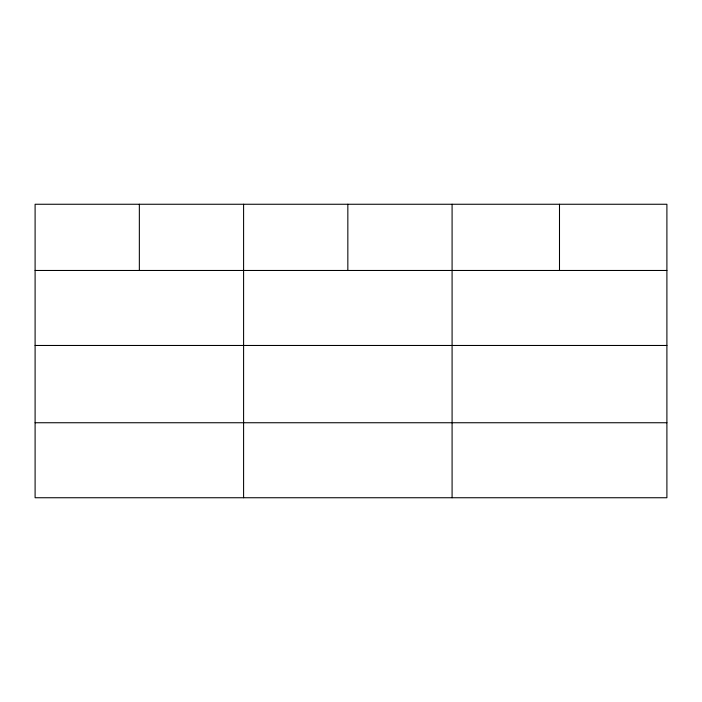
<?xml version="1.0" encoding="UTF-8"?>
<svg xmlns="http://www.w3.org/2000/svg" width="702" height="702" viewBox="0 0 702 702"><rect width="100%" height="100%" fill="white"/><g stroke="black" fill="none" stroke-linecap="round" stroke-linejoin="round"><path stroke-width="1.05" d="M666.9 345.472L666.9 204.256L35.1 204.256L35.1 497.744L666.9 497.744L666.9 345.472L35.1 345.472M35.1 270.472L666.9 270.472M35.1 422.744L666.9 422.744M559.494 204.256L559.494 270.472M452.088 204.256L452.088 497.744M347.841 204.256L347.841 270.472M243.594 204.256L243.594 497.744M139.347 204.256L139.347 270.472"/></g></svg>
